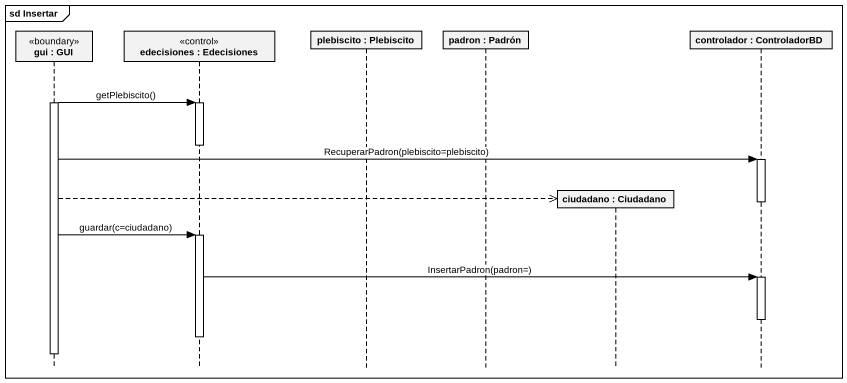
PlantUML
@startuml
mainframe sd Insertar
hide footbox
participant "gui : GUI" as gui <<boundary>>
participant "edecisiones : Edecisiones" as edecisiones <<control>>
participant "plebiscito : Plebiscito" as plebiscito
participant "padron : Padrón" as padron
participant "ciudadano : Ciudadano" as ciudadano
participant "controlador : ControladorBD" as controlador

activate gui
gui -> edecisiones : getPlebiscito()
activate edecisiones
deactivate edecisiones
gui -> controlador : RecuperarPadron(plebiscito=plebiscito)
activate controlador
gui -->> ciudadano **
deactivate controlador
gui -> edecisiones : guardar(c=ciudadano)
activate edecisiones
edecisiones -> controlador : InsertarPadron(padron=)
activate controlador
deactivate controlador
deactivate edecisiones
deactivate gui
@enduml
